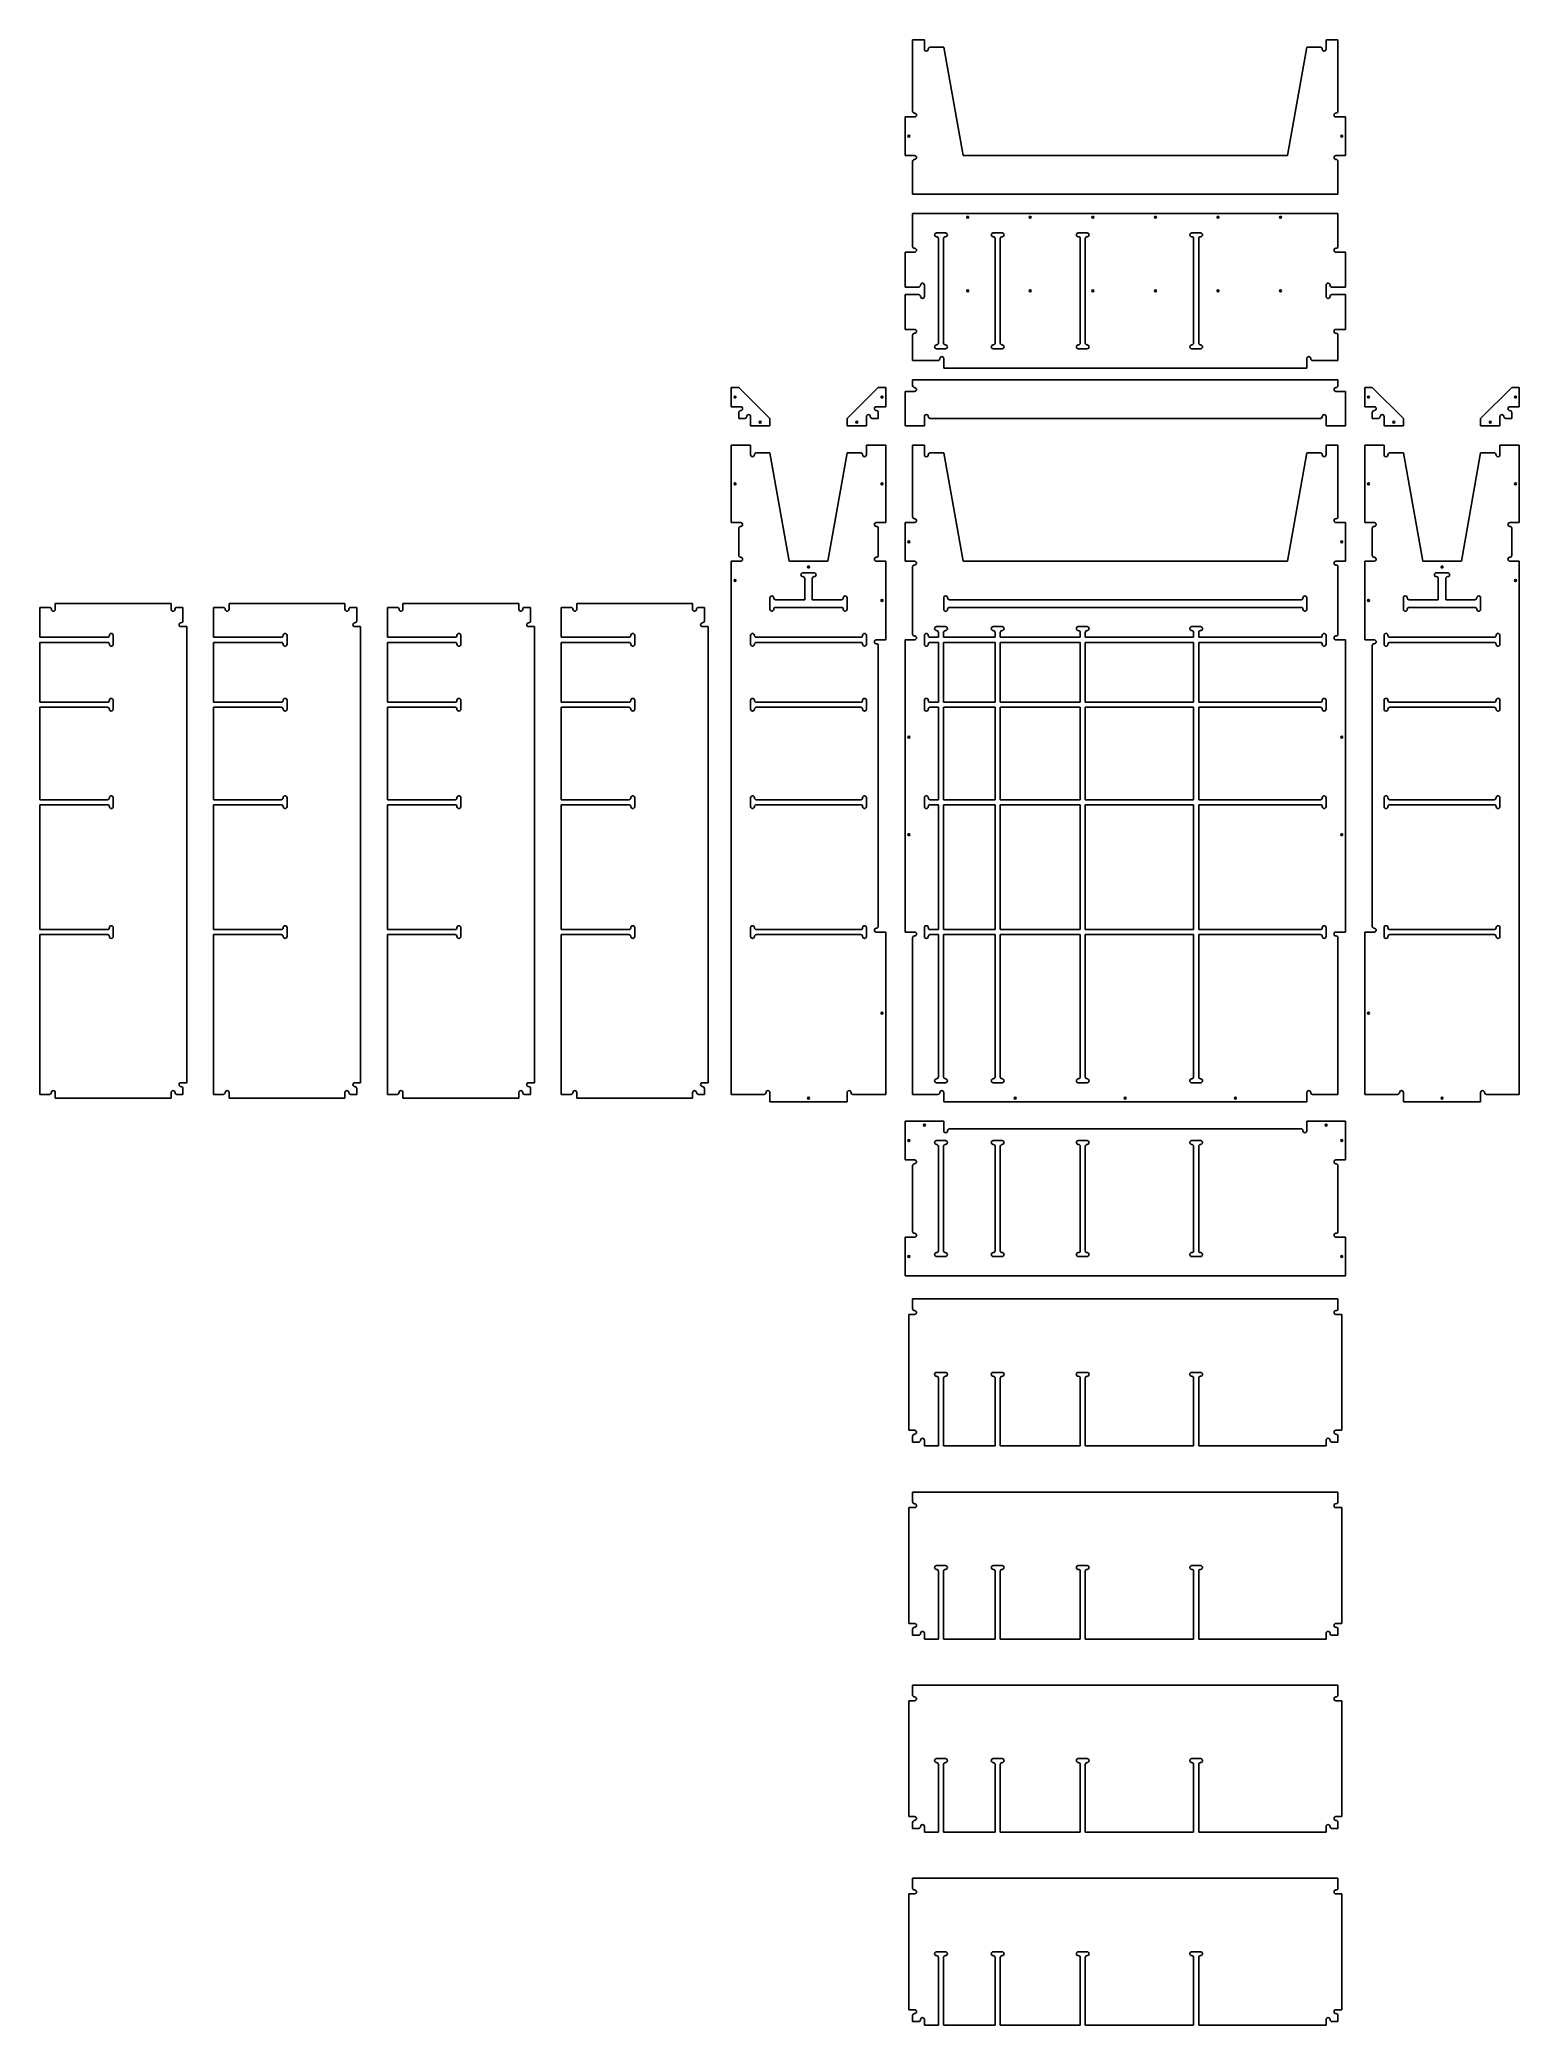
# Model space of a CAD drawing. Header units: metres. Extents: x -2240 to 1590, y -2390 to 2750.
import ezdxf

# ---------------------------------------------------------------- set-up
doc = ezdxf.new("R2010")
doc.units = ezdxf.units.M

msp = doc.modelspace()

# ---------------------------------------------------------------- linework, layer by layer
at = {"layer": 'Dowel Holes'}
for centre in [(9.75, 2500), (1130.25, 2500), (162, 2290.25), (324, 2290.25), (486, 2290.25), (648, 2290.25), (810, 2290.25), (972, 2290.25), (162, 2100), (324, 2100), (486, 2100), (648, 2100), (810, 2100), (972, 2100), (-440.25, 1825), (-59.75, 1825), (1199.75, 1825), (1580.25, 1825), (-375, 1759.75), (-125, 1759.75), (1265, 1759.75), (1515, 1759.75), (-440.25, 1600), (-59.75, 1600), (1199.75, 1600), (1580.25, 1600), (9.75, 1450), (1130.25, 1450), (-440.25, 1350), (-250, 1385), (1390, 1385), (1580.25, 1350), (-59.75, 1298.2167), (1199.75, 1298.2167), (9.75, 944.23334), (1130.25, 944.23334), (9.75, 692.0333), (1130.25, 692.0333), (-59.75, 229.66675), (1199.75, 229.66675), (-250, 9.75), (285, 9.75), (570, 9.75), (855, 9.75), (1390, 9.75), (9.75, -100), (50, -59.75), (1090, -59.75), (1130.25, -100), (9.75, -400), (1130.25, -400)]:
    msp.add_circle(centre, 2.5, dxfattribs=at)
at = {"layer": 'Inside Cut'}
for p, q in [((-264.75, 1370), (-235.25, 1370)), ((-259.75, 1300), (-259.75, 1355)), ((-240.25, 1355), (-240.25, 1300)), ((1375.25, 1370), (1404.75, 1370)), ((1380.25, 1300), (1380.25, 1355)), ((1399.75, 1355), (1399.75, 1300)), ((-350, 1275.5), (-350, 1305)), ((-335, 1300), (-259.75, 1300)), ((-240.25, 1300), (-165, 1300)), ((-150, 1305), (-150, 1275.5)), ((100, 1275.5), (100, 1305)), ((115, 1300), (1025, 1300)), ((1040, 1305), (1040, 1275.5)), ((1290, 1275.5), (1290, 1305)), ((1305, 1300), (1380.25, 1300)), ((1399.75, 1300), (1475, 1300)), ((1490, 1305), (1490, 1275.5)), ((-165, 1280.5), (-335, 1280.5)), ((1025, 1280.5), (115, 1280.5)), ((1475, 1280.5), (1305, 1280.5))]:
    msp.add_line(p, q, dxfattribs=at)
for centre, start, end in [((-264.75, 1365), 90, 270), ((-264.75, 1355), 0, 90), ((-235.25, 1355), 90, 180), ((-235.25, 1365), -90, 90), ((1375.25, 1365), 90, 270), ((1375.25, 1355), 0, 90), ((1404.75, 1355), 90, 180), ((1404.75, 1365), -90, 90), ((-345, 1305), 0, 180), ((-335, 1305), 180, 270), ((-165, 1305), -90, 0), ((-155, 1305), 0, 180), ((105, 1305), 0, 180), ((115, 1305), 180, 270), ((1025, 1305), -90, 0), ((1035, 1305), 0, 180), ((1295, 1305), 0, 180), ((1305, 1305), 180, 270), ((1475, 1305), -90, 0), ((1485, 1305), 0, 180), ((-345, 1275.5), 180, 360), ((-335, 1275.5), 90, 180), ((-165, 1275.5), 0, 90), ((-155, 1275.5), 180, 360), ((105, 1275.5), 180, 360), ((115, 1275.5), 90, 180), ((1025, 1275.5), 0, 90), ((1035, 1275.5), 180, 360), ((1295, 1275.5), 180, 360), ((1305, 1275.5), 90, 180), ((1475, 1275.5), 0, 90), ((1485, 1275.5), 180, 360)]:
    msp.add_arc(centre, 5, start, end, dxfattribs=at)
at = {"layer": 'Outside Cut'}
for p, q in [((19.5, 2565), (19.5, 2750)), ((19.5, 2750), (50, 2750)), ((50, 2750), (50, 2725.5)), ((65, 2730.5), (100, 2730.5)), ((100, 2730.5), (150, 2450)), ((990, 2450), (1040, 2730.5)), ((1075, 2730.5), (1040, 2730.5)), ((1090, 2750), (1090, 2725.5)), ((1120.5, 2750), (1090, 2750)), ((1120.5, 2750), (1120.5, 2565)), ((0, 2450), (0, 2550)), ((0, 2550), (24.5, 2550)), ((1115.5, 2550), (1140, 2550)), ((1140, 2550), (1140, 2450)), ((24.5, 2450), (0, 2450)), ((19.5, 2350), (19.5, 2435)), ((150, 2450), (990, 2450)), ((1140, 2450), (1115.5, 2450)), ((1120.5, 2435), (1120.5, 2350)), ((1120.5, 2350), (19.5, 2350)), ((19.5, 2215), (19.5, 2300)), ((19.5, 2300), (1120.5, 2300)), ((1120.5, 2300), (1120.5, 2215)), ((0, 2109.75), (0, 2200)), ((0, 2200), (24.5, 2200)), ((1115.5, 2200), (1140, 2200)), ((1140, 2200), (1140, 2109.75)), ((35, 2109.75), (0, 2109.75)), ((50, 2085.25), (50, 2114.75)), ((1090, 2114.75), (1090, 2085.25)), ((1140, 2109.75), (1105, 2109.75)), ((0, 2000), (0, 2090.25)), ((0, 2090.25), (35, 2090.25)), ((1105, 2090.25), (1140, 2090.25)), ((1140, 2090.25), (1140, 2000)), ((24.5, 2000), (0, 2000)), ((19.5, 1919.5), (19.5, 1985)), ((1140, 2000), (1115.5, 2000)), ((1120.5, 1985), (1120.5, 1919.5)), ((85, 1919.5), (19.5, 1919.5)), ((100, 1900), (100, 1924.5)), ((1040, 1924.5), (1040, 1900)), ((1120.5, 1919.5), (1055, 1919.5)), ((19.5, 1854.5), (19.5, 1869.5)), ((19.5, 1869.5), (1120.5, 1869.5)), ((1040, 1900), (100, 1900)), ((1120.5, 1869.5), (1120.5, 1854.5)), ((-450, 1800), (-450, 1850)), ((-450, 1850), (-430.5, 1850)), ((-425.5, 1800), (-450, 1800)), ((-430.5, 1850), (-350, 1769.5)), ((-150, 1769.5), (-69.5, 1850)), ((-50, 1800), (-74.5, 1800)), ((-69.5, 1850), (-50, 1850)), ((-50, 1850), (-50, 1800)), ((0, 1750), (0, 1839.5)), ((0, 1839.5), (24.5, 1839.5)), ((1115.5, 1839.5), (1140, 1839.5)), ((1140, 1839.5), (1140, 1750)), ((1190, 1800), (1190, 1850)), ((1190, 1850), (1209.5, 1850)), ((1214.5, 1800), (1190, 1800)), ((1209.5, 1850), (1290, 1769.5)), ((1490, 1769.5), (1570.5, 1850)), ((1590, 1800), (1565.5, 1800)), ((1570.5, 1850), (1590, 1850)), ((1590, 1850), (1590, 1800)), ((-430.5, 1769.5), (-430.5, 1785)), ((-415, 1769.5), (-430.5, 1769.5)), ((-400, 1750), (-400, 1774.5)), ((-350, 1750), (-400, 1750)), ((-350, 1769.5), (-350, 1750)), ((-150, 1750), (-150, 1769.5)), ((-100, 1750), (-150, 1750)), ((-100, 1774.5), (-100, 1750)), ((-69.5, 1769.5), (-85, 1769.5)), ((-69.5, 1785), (-69.5, 1769.5)), ((50, 1750), (0, 1750)), ((50, 1774.5), (50, 1750)), ((1075, 1769.5), (65, 1769.5)), ((1090, 1750), (1090, 1774.5)), ((1140, 1750), (1090, 1750)), ((1209.5, 1769.5), (1209.5, 1785)), ((1225, 1769.5), (1209.5, 1769.5)), ((1240, 1750), (1240, 1774.5)), ((1290, 1750), (1240, 1750)), ((1290, 1769.5), (1290, 1750)), ((1490, 1750), (1490, 1769.5)), ((1540, 1750), (1490, 1750)), ((1540, 1774.5), (1540, 1750)), ((1570.5, 1769.5), (1555, 1769.5)), ((1570.5, 1785), (1570.5, 1769.5)), ((-450, 1700), (-450, 1500)), ((-450, 1700), (-400, 1700)), ((-400, 1700), (-400, 1675.5)), ((-100, 1675.5), (-100, 1700)), ((-100, 1700), (-50, 1700)), ((-50, 1700), (-50, 1500)), ((19.5, 1515), (19.5, 1700)), ((19.5, 1700), (50, 1700)), ((50, 1700), (50, 1675.5)), ((1090, 1700), (1090, 1675.5)), ((1120.5, 1700), (1090, 1700)), ((1120.5, 1700), (1120.5, 1515)), ((1190, 1700), (1190, 1500)), ((1190, 1700), (1240, 1700)), ((1240, 1700), (1240, 1675.5)), ((1540, 1675.5), (1540, 1700)), ((1540, 1700), (1590, 1700)), ((1590, 1700), (1590, 1500)), ((-385, 1680.5), (-350, 1680.5)), ((-350, 1680.5), (-300, 1400)), ((-200, 1400), (-150, 1680.5)), ((-150, 1680.5), (-115, 1680.5)), ((65, 1680.5), (100, 1680.5)), ((100, 1680.5), (150, 1400)), ((990, 1400), (1040, 1680.5)), ((1075, 1680.5), (1040, 1680.5)), ((1255, 1680.5), (1290, 1680.5)), ((1290, 1680.5), (1340, 1400)), ((1440, 1400), (1490, 1680.5)), ((1490, 1680.5), (1525, 1680.5)), ((-450, 1500), (-425.5, 1500)), ((-50, 1500), (-74.5, 1500)), ((0, 1400), (0, 1500)), ((0, 1500), (24.5, 1500)), ((1115.5, 1500), (1140, 1500)), ((1140, 1500), (1140, 1400)), ((1190, 1500), (1214.5, 1500)), ((1590, 1500), (1565.5, 1500)), ((-430.5, 1485), (-430.5, 1415)), ((-69.5, 1485), (-69.5, 1415)), ((1209.5, 1485), (1209.5, 1415)), ((1570.5, 1485), (1570.5, 1415)), ((-450, 1400), (-425.5, 1400)), ((-450, 1400), (-450, 19.5)), ((-300, 1400), (-200, 1400)), ((-50, 1400), (-74.5, 1400)), ((-50, 1400), (-50, 1196.4333)), ((24.5, 1400), (0, 1400)), ((150, 1400), (990, 1400)), ((1140, 1400), (1115.5, 1400)), ((1190, 1400), (1214.5, 1400)), ((1190, 1400), (1190, 1196.4333)), ((1340, 1400), (1440, 1400)), ((1590, 1400), (1565.5, 1400)), ((1590, 1400), (1590, 19.5)), ((19.5, 1385), (19.5, 1211.4333)), ((1120.5, 1385), (1120.5, 1211.4333)), ((-2200, 1275.5), (-2200, 1290.25)), ((-2200, 1290.25), (-1900, 1290.25)), ((-1900, 1290.25), (-1900, 1275.5)), ((-1750, 1275.5), (-1750, 1290.25)), ((-1750, 1290.25), (-1450, 1290.25)), ((-1450, 1290.25), (-1450, 1275.5)), ((-1300, 1275.5), (-1300, 1290.25)), ((-1300, 1290.25), (-1000, 1290.25)), ((-1000, 1290.25), (-1000, 1275.5)), ((-850, 1275.5), (-850, 1290.25)), ((-850, 1290.25), (-550, 1290.25)), ((-550, 1290.25), (-550, 1275.5)), ((-2240.25, 1280.5), (-2215, 1280.5)), ((-2240.25, 1280.5), (-2240.25, 1202.9333)), ((-1885, 1280.5), (-1869.5, 1280.5)), ((-1869.5, 1280.5), (-1869.5, 1245.5)), ((-1790.25, 1280.5), (-1765, 1280.5)), ((-1790.25, 1280.5), (-1790.25, 1202.9333)), ((-1435, 1280.5), (-1419.5, 1280.5)), ((-1419.5, 1280.5), (-1419.5, 1245.5)), ((-1340.25, 1280.5), (-1315, 1280.5)), ((-1340.25, 1280.5), (-1340.25, 1202.9333)), ((-985, 1280.5), (-969.5, 1280.5)), ((-969.5, 1280.5), (-969.5, 1245.5)), ((-890.25, 1280.5), (-865, 1280.5)), ((-890.25, 1280.5), (-890.25, 1202.9333)), ((-535, 1280.5), (-519.5, 1280.5)), ((-519.5, 1280.5), (-519.5, 1245.5)), ((-2240.25, 1202.9333), (-2065, 1202.9333)), ((-2240.25, 1189.9333), (-2065, 1189.9333)), ((-2240.25, 1189.9333), (-2240.25, 1034.8)), ((-2050, 1184.9333), (-2050, 1207.9333)), ((-1874.5, 1230.5), (-1859.75, 1230.5)), ((-1859.75, 1230.5), (-1859.75, 50)), ((-1790.25, 1202.9333), (-1615, 1202.9333)), ((-1790.25, 1189.9333), (-1615, 1189.9333)), ((-1790.25, 1189.9333), (-1790.25, 1034.8)), ((-1600, 1184.9333), (-1600, 1207.9333)), ((-1424.5, 1230.5), (-1409.75, 1230.5)), ((-1409.75, 1230.5), (-1409.75, 50)), ((-1340.25, 1202.9333), (-1165, 1202.9333)), ((-1340.25, 1189.9333), (-1165, 1189.9333)), ((-1340.25, 1189.9333), (-1340.25, 1034.8)), ((-1150, 1184.9333), (-1150, 1207.9333)), ((-974.5, 1230.5), (-959.75, 1230.5)), ((-959.75, 1230.5), (-959.75, 50)), ((-890.25, 1202.9333), (-715, 1202.9333)), ((-890.25, 1189.9333), (-715, 1189.9333)), ((-890.25, 1189.9333), (-890.25, 1034.8)), ((-700, 1184.9333), (-700, 1207.9333)), ((-524.5, 1230.5), (-509.75, 1230.5)), ((-509.75, 1230.5), (-509.75, 50)), ((-50, 1196.4333), (-74.5, 1196.4333)), ((24.5, 1196.4333), (0, 1196.4333)), ((0, 1196.4333), (0, 439.83337)), ((1115.5, 1196.4333), (1140, 1196.4333)), ((1140, 1196.4333), (1140, 439.83337)), ((1190, 1196.4333), (1214.5, 1196.4333)), ((-69.5, 1181.4333), (-69.5, 454.83337)), ((1209.5, 1181.4333), (1209.5, 454.83337)), ((-2240.25, 1034.8), (-2065, 1034.8)), ((-2050, 1016.8), (-2050, 1039.8)), ((-1790.25, 1034.8), (-1615, 1034.8)), ((-1600, 1016.8), (-1600, 1039.8)), ((-1340.25, 1034.8), (-1165, 1034.8)), ((-1150, 1016.8), (-1150, 1039.8)), ((-890.25, 1034.8), (-715, 1034.8)), ((-700, 1016.8), (-700, 1039.8)), ((-2240.25, 1021.8), (-2065, 1021.8)), ((-2240.25, 1021.8), (-2240.25, 782.6)), ((-1790.25, 1021.8), (-1615, 1021.8)), ((-1790.25, 1021.8), (-1790.25, 782.6)), ((-1340.25, 1021.8), (-1165, 1021.8)), ((-1340.25, 1021.8), (-1340.25, 782.6)), ((-890.25, 1021.8), (-715, 1021.8)), ((-890.25, 1021.8), (-890.25, 782.6)), ((-2240.25, 782.6), (-2065, 782.6)), ((-2050, 764.6), (-2050, 787.6)), ((-1790.25, 782.6), (-1615, 782.6)), ((-1600, 764.6), (-1600, 787.6)), ((-1340.25, 782.6), (-1165, 782.6)), ((-1150, 764.6), (-1150, 787.6)), ((-890.25, 782.6), (-715, 782.6)), ((-700, 764.6), (-700, 787.6)), ((-2240.25, 769.6), (-2065, 769.6)), ((-2240.25, 769.6), (-2240.25, 446.33337)), ((-1790.25, 769.6), (-1615, 769.6)), ((-1790.25, 769.6), (-1790.25, 446.33337)), ((-1340.25, 769.6), (-1165, 769.6)), ((-1340.25, 769.6), (-1340.25, 446.33337)), ((-890.25, 769.6), (-715, 769.6)), ((-890.25, 769.6), (-890.25, 446.33337)), ((-2240.25, 446.33337), (-2065, 446.33337)), ((-2240.25, 433.33337), (-2065, 433.33337)), ((-2240.25, 433.33337), (-2240.25, 19.5)), ((-2050, 428.33337), (-2050, 451.33337)), ((-1790.25, 446.33337), (-1615, 446.33337)), ((-1790.25, 433.33337), (-1615, 433.33337)), ((-1790.25, 433.33337), (-1790.25, 19.5)), ((-1600, 428.33337), (-1600, 451.33337)), ((-1340.25, 446.33337), (-1165, 446.33337)), ((-1340.25, 433.33337), (-1165, 433.33337)), ((-1340.25, 433.33337), (-1340.25, 19.5)), ((-1150, 428.33337), (-1150, 451.33337)), ((-890.25, 446.33337), (-715, 446.33337)), ((-890.25, 433.33337), (-715, 433.33337)), ((-890.25, 433.33337), (-890.25, 19.5)), ((-700, 428.33337), (-700, 451.33337)), ((-74.5, 439.83337), (-50, 439.83337)), ((-50, 439.83337), (-50, 19.5)), ((0, 439.83337), (24.5, 439.83337)), ((19.5, 424.83337), (19.5, 19.5)), ((1140, 439.83337), (1115.5, 439.83337)), ((1120.5, 424.83337), (1120.5, 19.5)), ((1214.5, 439.83337), (1190, 439.83337)), ((1190, 439.83337), (1190, 19.5)), ((-2215, 19.5), (-2240.25, 19.5)), ((-2200, 9.75), (-2200, 24.5)), ((-1900, 9.75), (-2200, 9.75)), ((-1900, 24.5), (-1900, 9.75)), ((-1869.5, 19.5), (-1885, 19.5)), ((-1859.75, 50), (-1874.5, 50)), ((-1869.5, 35), (-1869.5, 19.5)), ((-1765, 19.5), (-1790.25, 19.5)), ((-1750, 9.75), (-1750, 24.5)), ((-1450, 9.75), (-1750, 9.75)), ((-1450, 24.5), (-1450, 9.75)), ((-1419.5, 19.5), (-1435, 19.5)), ((-1409.75, 50), (-1424.5, 50)), ((-1419.5, 35), (-1419.5, 19.5)), ((-1315, 19.5), (-1340.25, 19.5)), ((-1300, 9.75), (-1300, 24.5)), ((-1000, 9.75), (-1300, 9.75)), ((-1000, 24.5), (-1000, 9.75)), ((-969.5, 19.5), (-985, 19.5)), ((-959.75, 50), (-974.5, 50)), ((-969.5, 35), (-969.5, 19.5)), ((-865, 19.5), (-890.25, 19.5)), ((-850, 9.75), (-850, 24.5)), ((-550, 9.75), (-850, 9.75)), ((-550, 24.5), (-550, 9.75)), ((-519.5, 19.5), (-535, 19.5)), ((-509.75, 50), (-524.5, 50)), ((-519.5, 35), (-519.5, 19.5)), ((-450, 19.5), (-365, 19.5)), ((-350, 24.5), (-350, 0)), ((-350, 0), (-150, 0)), ((-150, 0), (-150, 24.5)), ((-135, 19.5), (-50, 19.5)), ((19.5, 19.5), (85, 19.5)), ((100, 24.5), (100, 0)), ((100, 0), (1040, 0)), ((1040, 0), (1040, 24.5)), ((1120.5, 19.5), (1055, 19.5)), ((1190, 19.5), (1275, 19.5)), ((1290, 24.5), (1290, 0)), ((1290, 0), (1490, 0)), ((1490, 0), (1490, 24.5)), ((1505, 19.5), (1590, 19.5)), ((0, -50), (100, -50)), ((0, -150), (0, -50)), ((100, -50), (100, -74.5)), ((1040, -74.5), (1040, -50)), ((1040, -50), (1140, -50)), ((1140, -50), (1140, -150)), ((115, -69.5), (1025, -69.5)), ((24.5, -150), (0, -150)), ((1140, -150), (1115.5, -150)), ((19.5, -335), (19.5, -165)), ((1120.5, -165), (1120.5, -335)), ((0, -450), (0, -350)), ((0, -350), (24.5, -350)), ((1115.5, -350), (1140, -350)), ((1140, -350), (1140, -450)), ((1140, -450), (0, -450)), ((19.5, -509.75), (1120.5, -509.75)), ((19.5, -509.75), (19.5, -535)), ((1120.5, -509.75), (1120.5, -535)), ((24.5, -550), (9.75, -550)), ((9.75, -550), (9.75, -850)), ((1115.5, -550), (1130.25, -550)), ((1130.25, -550), (1130.25, -850)), ((81.4, -700), (104.4, -700)), ((86.4, -715), (86.4, -890.25)), ((99.4, -715), (99.4, -890.25)), ((228.20001, -700), (251.20001, -700)), ((233.20001, -715), (233.20001, -890.25)), ((246.20001, -715), (246.20001, -890.25)), ((448.40002, -700), (471.40002, -700)), ((453.40002, -715), (453.40002, -890.25)), ((466.40002, -715), (466.40002, -890.25)), ((742, -700), (765, -700)), ((747, -715), (747, -890.25)), ((760, -715), (760, -890.25)), ((9.75, -850), (24.5, -850)), ((19.5, -865), (19.5, -880.5)), ((1130.25, -850), (1115.5, -850)), ((1120.5, -865), (1120.5, -880.5)), ((19.5, -880.5), (35, -880.5)), ((50, -875.5), (50, -890.25)), ((50, -890.25), (86.4, -890.25)), ((99.4, -890.25), (233.20001, -890.25)), ((246.20001, -890.25), (453.40002, -890.25)), ((466.40002, -890.25), (747, -890.25)), ((760, -890.25), (1090, -890.25)), ((1090, -875.5), (1090, -890.25)), ((1120.5, -880.5), (1105, -880.5)), ((19.5, -1009.75), (1120.5, -1009.75)), ((19.5, -1009.75), (19.5, -1035)), ((1120.5, -1009.75), (1120.5, -1035)), ((24.5, -1050), (9.75, -1050)), ((9.75, -1050), (9.75, -1350)), ((1115.5, -1050), (1130.25, -1050)), ((1130.25, -1050), (1130.25, -1350)), ((81.4, -1200), (104.4, -1200)), ((86.4, -1215), (86.4, -1390.25)), ((99.4, -1215), (99.4, -1390.25)), ((228.20001, -1200), (251.20001, -1200)), ((233.20001, -1215), (233.20001, -1390.25)), ((246.20001, -1215), (246.20001, -1390.25)), ((448.40002, -1200), (471.40002, -1200)), ((453.40002, -1215), (453.40002, -1390.25)), ((466.40002, -1215), (466.40002, -1390.25)), ((742, -1200), (765, -1200)), ((747, -1215), (747, -1390.25)), ((760, -1215), (760, -1390.25)), ((9.75, -1350), (24.5, -1350)), ((19.5, -1365), (19.5, -1380.5)), ((19.5, -1380.5), (35, -1380.5)), ((50, -1375.5), (50, -1390.25)), ((1090, -1375.5), (1090, -1390.25)), ((1120.5, -1380.5), (1105, -1380.5)), ((1130.25, -1350), (1115.5, -1350)), ((1120.5, -1365), (1120.5, -1380.5)), ((50, -1390.25), (86.4, -1390.25)), ((99.4, -1390.25), (233.20001, -1390.25)), ((246.20001, -1390.25), (453.40002, -1390.25)), ((466.40002, -1390.25), (747, -1390.25)), ((760, -1390.25), (1090, -1390.25)), ((19.5, -1509.75), (1120.5, -1509.75)), ((19.5, -1509.75), (19.5, -1535)), ((1120.5, -1509.75), (1120.5, -1535)), ((24.5, -1550), (9.75, -1550)), ((9.75, -1550), (9.75, -1850)), ((1115.5, -1550), (1130.25, -1550)), ((1130.25, -1550), (1130.25, -1850)), ((81.4, -1700), (104.4, -1700)), ((86.4, -1715), (86.4, -1890.25)), ((99.4, -1715), (99.4, -1890.25)), ((228.20001, -1700), (251.20001, -1700)), ((233.20001, -1715), (233.20001, -1890.25)), ((246.20001, -1715), (246.20001, -1890.25)), ((448.40002, -1700), (471.40002, -1700)), ((453.40002, -1715), (453.40002, -1890.25)), ((466.40002, -1715), (466.40002, -1890.25)), ((742, -1700), (765, -1700)), ((747, -1715), (747, -1890.25)), ((760, -1715), (760, -1890.25)), ((9.75, -1850), (24.5, -1850)), ((1130.25, -1850), (1115.5, -1850)), ((19.5, -1865), (19.5, -1880.5)), ((19.5, -1880.5), (35, -1880.5)), ((50, -1875.5), (50, -1890.25)), ((50, -1890.25), (86.4, -1890.25)), ((99.4, -1890.25), (233.20001, -1890.25)), ((246.20001, -1890.25), (453.40002, -1890.25)), ((466.40002, -1890.25), (747, -1890.25)), ((760, -1890.25), (1090, -1890.25)), ((1090, -1875.5), (1090, -1890.25)), ((1120.5, -1880.5), (1105, -1880.5)), ((1120.5, -1865), (1120.5, -1880.5)), ((24.5, -2050), (9.75, -2050)), ((9.75, -2050), (9.75, -2350)), ((19.5, -2009.75), (1120.5, -2009.75)), ((19.5, -2009.75), (19.5, -2035)), ((1115.5, -2050), (1130.25, -2050)), ((1120.5, -2009.75), (1120.5, -2035)), ((1130.25, -2050), (1130.25, -2350)), ((81.4, -2200), (104.4, -2200)), ((228.20001, -2200), (251.20001, -2200)), ((448.40002, -2200), (471.40002, -2200)), ((742, -2200), (765, -2200)), ((86.4, -2215), (86.4, -2390.25)), ((99.4, -2215), (99.4, -2390.25)), ((233.20001, -2215), (233.20001, -2390.25)), ((246.20001, -2215), (246.20001, -2390.25)), ((453.40002, -2215), (453.40002, -2390.25)), ((466.40002, -2215), (466.40002, -2390.25)), ((747, -2215), (747, -2390.25)), ((760, -2215), (760, -2390.25)), ((9.75, -2350), (24.5, -2350)), ((1130.25, -2350), (1115.5, -2350)), ((19.5, -2365), (19.5, -2380.5)), ((19.5, -2380.5), (35, -2380.5)), ((50, -2375.5), (50, -2390.25)), ((50, -2390.25), (86.4, -2390.25)), ((99.4, -2390.25), (233.20001, -2390.25)), ((246.20001, -2390.25), (453.40002, -2390.25)), ((466.40002, -2390.25), (747, -2390.25)), ((760, -2390.25), (1090, -2390.25)), ((1090, -2375.5), (1090, -2390.25)), ((1120.5, -2380.5), (1105, -2380.5)), ((1120.5, -2365), (1120.5, -2380.5))]:
    msp.add_line(p, q, dxfattribs=at)
for centre, start, end in [((55, 2725.5), 180, 360), ((65, 2725.5), 90, 180), ((1075, 2725.5), 0, 90), ((1085, 2725.5), 180, 360), ((24.5, 2565), 180, 270), ((24.5, 2555), -90, 90), ((1115.5, 2555), 90, 270), ((1115.5, 2565), -90, 0), ((24.5, 2435), 90, 180), ((24.5, 2445), -90, 90), ((1115.5, 2445), 90, 270), ((1115.5, 2435), 0, 90), ((24.5, 2215), 180, 270), ((1115.5, 2215), -90, 0), ((24.5, 2205), -90, 90), ((1115.5, 2205), 90, 270), ((35, 2114.75), -90, 0), ((45, 2114.75), 0, 180), ((1095, 2114.75), 0, 180), ((1105, 2114.75), 180, 270), ((35, 2085.25), 0, 90), ((45, 2085.25), 180, 360), ((1095, 2085.25), 180, 360), ((1105, 2085.25), 90, 180), ((24.5, 1985), 90, 180), ((24.5, 1995), -90, 90), ((1115.5, 1995), 90, 270), ((1115.5, 1985), 0, 90), ((85, 1924.5), -90, 0), ((95, 1924.5), 0, 180), ((1045, 1924.5), 0, 180), ((1055, 1924.5), 180, 270), ((24.5, 1854.5), 180, 270), ((1115.5, 1854.5), -90, 0), ((-425.5, 1795), 270, 450), ((-74.5, 1795), 90, 270), ((24.5, 1844.5), -90, 90), ((1115.5, 1844.5), 90, 270), ((1214.5, 1795), 270, 450), ((1565.5, 1795), 90, 270), ((-425.5, 1785), 90, 180), ((-415, 1774.5), 270, 360), ((-405, 1774.5), 0, 180), ((-95, 1774.5), 360, 540), ((-85, 1774.5), 180, 270), ((-74.5, 1785), 360, 450), ((55, 1774.5), 0, 180), ((65, 1774.5), 180, 270), ((1075, 1774.5), -90, 0), ((1085, 1774.5), 0, 180), ((1214.5, 1785), 90, 180), ((1225, 1774.5), 270, 360), ((1235, 1774.5), 0, 180), ((1545, 1774.5), 360, 540), ((1555, 1774.5), 180, 270), ((1565.5, 1785), 360, 450), ((-395, 1675.5), 180, 360), ((-385, 1675.5), 90, 180), ((-115, 1675.5), 0, 90), ((-105, 1675.5), 180, 360), ((55, 1675.5), 180, 360), ((65, 1675.5), 90, 180), ((1075, 1675.5), 0, 90), ((1085, 1675.5), 180, 360), ((1245, 1675.5), 180, 360), ((1255, 1675.5), 90, 180), ((1525, 1675.5), 0, 90), ((1535, 1675.5), 180, 360), ((-425.5, 1495), -90, 90), ((-74.5, 1495), 90, 270), ((24.5, 1515), 180, 270), ((24.5, 1505), -90, 90), ((1115.5, 1505), 90, 270), ((1115.5, 1515), -90, 0), ((1214.5, 1495), -90, 90), ((1565.5, 1495), 90, 270), ((-425.5, 1485), 90, 180), ((-74.5, 1485), 0, 90), ((1214.5, 1485), 90, 180), ((1565.5, 1485), 0, 90), ((-425.5, 1415), 180, 270), ((-425.5, 1405), -90, 90), ((-74.5, 1405), 90, 270), ((-74.5, 1415), -90, 0), ((24.5, 1385), 90, 180), ((24.5, 1395), -90, 90), ((1115.5, 1395), 90, 270), ((1115.5, 1385), 0, 90), ((1214.5, 1415), 180, 270), ((1214.5, 1405), -90, 90), ((1565.5, 1405), 90, 270), ((1565.5, 1415), -90, 0), ((-2215, 1275.5), 0, 90), ((-2205, 1275.5), 180, 360), ((-1895, 1275.5), 180, 360), ((-1885, 1275.5), 90, 180), ((-1874.5, 1235.5), 90, 270), ((-1874.5, 1245.5), -90, 0), ((-1765, 1275.5), 0, 90), ((-1755, 1275.5), 180, 360), ((-1445, 1275.5), 180, 360), ((-1435, 1275.5), 90, 180), ((-1424.5, 1235.5), 90, 270), ((-1424.5, 1245.5), -90, 0), ((-1315, 1275.5), 0, 90), ((-1305, 1275.5), 180, 360), ((-995, 1275.5), 180, 360), ((-985, 1275.5), 90, 180), ((-974.5, 1235.5), 90, 270), ((-974.5, 1245.5), -90, 0), ((-865, 1275.5), 0, 90), ((-855, 1275.5), 180, 360), ((-545, 1275.5), 180, 360), ((-535, 1275.5), 90, 180), ((-524.5, 1235.5), 90, 270), ((-524.5, 1245.5), -90, 0), ((-2065, 1207.9333), -90, 0), ((-2065, 1184.9333), 0, 90), ((-2055, 1207.9333), 0, 180), ((-2055, 1184.9333), 180, 360), ((-1615, 1207.9333), -90, 0), ((-1615, 1184.9333), 0, 90), ((-1605, 1207.9333), 0, 180), ((-1605, 1184.9333), 180, 360), ((-1165, 1207.9333), -90, 0), ((-1165, 1184.9333), 0, 90), ((-1155, 1207.9333), 0, 180), ((-1155, 1184.9333), 180, 360), ((-715, 1207.9333), -90, 0), ((-715, 1184.9333), 0, 90), ((-705, 1207.9333), 0, 180), ((-705, 1184.9333), 180, 360), ((-74.5, 1191.4333), 90, 270), ((-74.5, 1181.4333), 0, 90), ((24.5, 1211.4333), 180, 270), ((24.5, 1201.4333), -90, 90), ((1115.5, 1201.4333), 90, 270), ((1115.5, 1211.4333), -90, 0), ((1214.5, 1181.4333), 90, 180), ((1214.5, 1191.4333), -90, 90), ((-2065, 1039.8), -90, 0), ((-2055, 1039.8), 0, 180), ((-1615, 1039.8), -90, 0), ((-1605, 1039.8), 0, 180), ((-1165, 1039.8), -90, 0), ((-1155, 1039.8), 0, 180), ((-715, 1039.8), -90, 0), ((-705, 1039.8), 0, 180), ((-2065, 1016.8), 0, 90), ((-2055, 1016.8), 180, 360), ((-1615, 1016.8), 0, 90), ((-1605, 1016.8), 180, 360), ((-1165, 1016.8), 0, 90), ((-1155, 1016.8), 180, 360), ((-715, 1016.8), 0, 90), ((-705, 1016.8), 180, 360), ((-2065, 787.6), -90, 0), ((-2055, 787.6), 0, 180), ((-1615, 787.6), -90, 0), ((-1605, 787.6), 0, 180), ((-1165, 787.6), -90, 0), ((-1155, 787.6), 0, 180), ((-715, 787.6), -90, 0), ((-705, 787.6), 0, 180), ((-2065, 764.6), 0, 90), ((-2055, 764.6), 180, 360), ((-1615, 764.6), 0, 90), ((-1605, 764.6), 180, 360), ((-1165, 764.6), 0, 90), ((-1155, 764.6), 180, 360), ((-715, 764.6), 0, 90), ((-705, 764.6), 180, 360), ((-2065, 451.33337), -90, 0), ((-2065, 428.33337), 0, 90), ((-2055, 451.33337), 0, 180), ((-2055, 428.33337), 180, 360), ((-1615, 451.33337), -90, 0), ((-1615, 428.33337), 0, 90), ((-1605, 451.33337), 0, 180), ((-1605, 428.33337), 180, 360), ((-1165, 451.33337), -90, 0), ((-1165, 428.33337), 0, 90), ((-1155, 451.33337), 0, 180), ((-1155, 428.33337), 180, 360), ((-715, 451.33337), -90, 0), ((-715, 428.33337), 0, 90), ((-705, 451.33337), 0, 180), ((-705, 428.33337), 180, 360), ((-74.5, 444.83337), 90, 270), ((-74.5, 454.83337), -90, 0), ((24.5, 424.83337), 90, 180), ((24.5, 434.83337), -90, 90), ((1115.5, 434.83337), 90, 270), ((1115.5, 424.83337), 0, 90), ((1214.5, 454.83337), 180, 270), ((1214.5, 444.83337), -90, 90), ((-2215, 24.5), -90, 0), ((-2205, 24.5), 0, 180), ((-1895, 24.5), 0, 180), ((-1885, 24.5), 180, 270), ((-1874.5, 45), 90, 270), ((-1874.5, 35), 0, 90), ((-1765, 24.5), -90, 0), ((-1755, 24.5), 0, 180), ((-1445, 24.5), 0, 180), ((-1435, 24.5), 180, 270), ((-1424.5, 45), 90, 270), ((-1424.5, 35), 0, 90), ((-1315, 24.5), -90, 0), ((-1305, 24.5), 0, 180), ((-995, 24.5), 0, 180), ((-985, 24.5), 180, 270), ((-974.5, 45), 90, 270), ((-974.5, 35), 0, 90), ((-865, 24.5), -90, 0), ((-855, 24.5), 0, 180), ((-545, 24.5), 0, 180), ((-535, 24.5), 180, 270), ((-524.5, 45), 90, 270), ((-524.5, 35), 0, 90), ((-365, 24.5), -90, 0), ((-355, 24.5), 0, 180), ((-145, 24.5), 0, 180), ((-135, 24.5), 180, 270), ((85, 24.5), -90, 0), ((95, 24.5), 0, 180), ((1045, 24.5), 0, 180), ((1055, 24.5), 180, 270), ((1275, 24.5), -90, 0), ((1285, 24.5), 0, 180), ((1495, 24.5), 0, 180), ((1505, 24.5), 180, 270), ((105, -74.5), 180, 360), ((115, -74.5), 90, 180), ((1025, -74.5), 0, 90), ((1035, -74.5), 180, 360), ((24.5, -155), -90, 90), ((1115.5, -155), 90, 270), ((24.5, -165), 90, 180), ((1115.5, -165), 0, 90), ((24.5, -335), 180, 270), ((24.5, -345), -90, 90), ((1115.5, -345), 90, 270), ((1115.5, -335), -90, 0), ((24.5, -535), 180, 270), ((24.5, -545), -90, 90), ((1115.5, -545), 90, 270), ((1115.5, -535), -90, 0), ((81.4, -705), 90, 270), ((81.4, -715), 0, 90), ((104.4, -715), 90, 180), ((104.4, -705), -90, 90), ((228.20001, -705), 90, 270), ((228.20001, -715), 0, 90), ((251.20001, -715), 90, 180), ((251.20001, -705), -90, 90), ((448.40002, -705), 90, 270), ((448.40002, -715), 0, 90), ((471.40002, -715), 90, 180), ((471.40002, -705), -90, 90), ((742, -705), 90, 270), ((742, -715), 0, 90), ((765, -715), 90, 180), ((765, -705), -90, 90), ((24.5, -865), 90, 180), ((24.5, -855), -90, 90), ((45, -875.5), 0, 180), ((1095, -875.5), 0, 180), ((1115.5, -855), 90, 270), ((1115.5, -865), 0, 90), ((35, -875.5), -90, 0), ((1105, -875.5), 180, 270), ((24.5, -1035), 180, 270), ((24.5, -1045), -90, 90), ((1115.5, -1045), 90, 270), ((1115.5, -1035), -90, 0), ((81.4, -1205), 90, 270), ((81.4, -1215), 0, 90), ((104.4, -1215), 90, 180), ((104.4, -1205), -90, 90), ((228.20001, -1205), 90, 270), ((228.20001, -1215), 0, 90), ((251.20001, -1215), 90, 180), ((251.20001, -1205), -90, 90), ((448.40002, -1205), 90, 270), ((448.40002, -1215), 0, 90), ((471.40002, -1215), 90, 180), ((471.40002, -1205), -90, 90), ((742, -1205), 90, 270), ((742, -1215), 0, 90), ((765, -1215), 90, 180), ((765, -1205), -90, 90), ((24.5, -1365), 90, 180), ((24.5, -1355), -90, 90), ((35, -1375.5), -90, 0), ((45, -1375.5), 0, 180), ((1095, -1375.5), 0, 180), ((1105, -1375.5), 180, 270), ((1115.5, -1355), 90, 270), ((1115.5, -1365), 0, 90), ((24.5, -1535), 180, 270), ((24.5, -1545), -90, 90), ((1115.5, -1545), 90, 270), ((1115.5, -1535), -90, 0), ((81.4, -1705), 90, 270), ((81.4, -1715), 0, 90), ((104.4, -1715), 90, 180), ((104.4, -1705), -90, 90), ((228.20001, -1705), 90, 270), ((228.20001, -1715), 0, 90), ((251.20001, -1715), 90, 180), ((251.20001, -1705), -90, 90), ((448.40002, -1705), 90, 270), ((448.40002, -1715), 0, 90), ((471.40002, -1715), 90, 180), ((471.40002, -1705), -90, 90), ((742, -1705), 90, 270), ((742, -1715), 0, 90), ((765, -1715), 90, 180), ((765, -1705), -90, 90), ((24.5, -1855), -90, 90), ((1115.5, -1855), 90, 270), ((24.5, -1865), 90, 180), ((35, -1875.5), -90, 0), ((45, -1875.5), 0, 180), ((1095, -1875.5), 0, 180), ((1105, -1875.5), 180, 270), ((1115.5, -1865), 0, 90), ((24.5, -2035), 180, 270), ((24.5, -2045), -90, 90), ((1115.5, -2045), 90, 270), ((1115.5, -2035), -90, 0), ((81.4, -2205), 90, 270), ((81.4, -2215), 0, 90), ((104.4, -2215), 90, 180), ((104.4, -2205), -90, 90), ((228.20001, -2205), 90, 270), ((228.20001, -2215), 0, 90), ((251.20001, -2215), 90, 180), ((251.20001, -2205), -90, 90), ((448.40002, -2205), 90, 270), ((448.40002, -2215), 0, 90), ((471.40002, -2215), 90, 180), ((471.40002, -2205), -90, 90), ((742, -2205), 90, 270), ((742, -2215), 0, 90), ((765, -2215), 90, 180), ((765, -2205), -90, 90), ((24.5, -2365), 90, 180), ((24.5, -2355), -90, 90), ((1115.5, -2355), 90, 270), ((1115.5, -2365), 0, 90), ((35, -2375.5), -90, 0), ((45, -2375.5), 0, 180), ((1095, -2375.5), 0, 180), ((1105, -2375.5), 180, 270)]:
    msp.add_arc(centre, 5, start, end, dxfattribs=at)
at = {"layer": 'Pocket Cut'}
for p, q in [((81.4, 2250), (104.4, 2250)), ((86.4, 1965), (86.4, 2235)), ((99.4, 1965), (99.4, 2235)), ((228.20001, 2250), (251.20001, 2250)), ((233.20001, 1965), (233.20001, 2235)), ((246.20001, 1965), (246.20001, 2235)), ((448.40002, 2250), (471.40002, 2250)), ((453.40002, 1965), (453.40002, 2235)), ((466.40002, 1965), (466.40002, 2235)), ((742, 2250), (765, 2250)), ((747, 1965), (747, 2235)), ((760, 1965), (760, 2235)), ((104.4, 1950), (81.4, 1950)), ((251.20001, 1950), (228.20001, 1950)), ((471.40002, 1950), (448.40002, 1950)), ((765, 1950), (742, 1950)), ((-400, 1184.9333), (-400, 1207.9333)), ((-115, 1202.9333), (-385, 1202.9333)), ((-115, 1189.9333), (-385, 1189.9333)), ((-100, 1207.9333), (-100, 1184.9333)), ((50, 1184.9333), (50, 1207.9333)), ((65, 1202.9333), (86.4, 1202.9333)), ((65, 1189.9333), (86.4, 1189.9333)), ((81.4, 1230.5), (104.4, 1230.5)), ((86.4, 1215.5), (86.4, 1202.9333)), ((86.4, 1034.8), (86.4, 1189.9333)), ((99.4, 1215.5), (99.4, 1202.9333)), ((99.4, 1202.9333), (233.20001, 1202.9333)), ((99.4, 1189.9333), (233.20001, 1189.9333)), ((99.4, 1034.8), (99.4, 1189.9333)), ((228.20001, 1230.5), (251.20001, 1230.5)), ((233.20001, 1215.5), (233.20001, 1202.9333)), ((233.20001, 1034.8), (233.20001, 1189.9333)), ((246.20001, 1215.5), (246.20001, 1202.9333)), ((246.20001, 1202.9333), (453.40002, 1202.9333)), ((246.20001, 1189.9333), (453.40002, 1189.9333)), ((246.20001, 1034.8), (246.20001, 1189.9333)), ((448.40002, 1230.5), (471.40002, 1230.5)), ((453.40002, 1215.5), (453.40002, 1202.9333)), ((453.40002, 1034.8), (453.40002, 1189.9333)), ((466.40002, 1215.5), (466.40002, 1202.9333)), ((466.40002, 1202.9333), (747, 1202.9333)), ((466.40002, 1189.9333), (747, 1189.9333)), ((466.40002, 1034.8), (466.40002, 1189.9333)), ((742, 1230.5), (765, 1230.5)), ((747, 1215.5), (747, 1202.9333)), ((747, 1034.8), (747, 1189.9333)), ((760, 1215.5), (760, 1202.9333)), ((760, 1202.9333), (1075, 1202.9333)), ((760, 1189.9333), (1075, 1189.9333)), ((760, 1034.8), (760, 1189.9333)), ((1090, 1184.9333), (1090, 1207.9333)), ((1240, 1184.9333), (1240, 1207.9333)), ((1255, 1202.9333), (1525, 1202.9333)), ((1255, 1189.9333), (1525, 1189.9333)), ((1540, 1207.9333), (1540, 1184.9333)), ((-400, 1016.80005), (-400, 1039.8)), ((-115, 1034.8), (-385, 1034.8)), ((-100, 1039.8), (-100, 1016.80005)), ((50, 1016.8), (50, 1039.8)), ((65, 1034.8), (86.4, 1034.8)), ((99.4, 1034.8), (233.20001, 1034.8)), ((246.20001, 1034.8), (453.40002, 1034.8)), ((466.40002, 1034.8), (747, 1034.8)), ((760, 1034.8), (1075, 1034.8)), ((1090, 1016.8), (1090, 1039.8)), ((1240, 1016.80005), (1240, 1039.8)), ((1255, 1034.8), (1525, 1034.8)), ((1540, 1039.8), (1540, 1016.80005)), ((-115, 1021.80005), (-385, 1021.80005)), ((65, 1021.8), (86.4, 1021.8)), ((86.4, 782.6), (86.4, 1021.8)), ((99.4, 1021.8), (233.20001, 1021.8)), ((99.4, 782.6), (99.4, 1021.8)), ((233.20001, 782.6), (233.20001, 1021.8)), ((246.20001, 1021.8), (453.40002, 1021.8)), ((246.20001, 782.6), (246.20001, 1021.8)), ((453.40002, 782.6), (453.40002, 1021.8)), ((466.40002, 1021.8), (747, 1021.8)), ((466.40002, 782.6), (466.40002, 1021.8)), ((747, 782.6), (747, 1021.8)), ((760, 1021.8), (1075, 1021.8)), ((760, 782.6), (760, 1021.8)), ((1255, 1021.80005), (1525, 1021.80005)), ((-400, 764.6), (-400, 787.6)), ((-115, 782.6), (-385, 782.6)), ((-100, 787.6), (-100, 764.6)), ((50, 764.6), (50, 787.6)), ((65, 782.6), (86.4, 782.6)), ((99.4, 782.6), (233.20001, 782.6)), ((246.20001, 782.6), (453.40002, 782.6)), ((466.40002, 782.6), (747, 782.6)), ((760, 782.6), (1075, 782.6)), ((1090, 764.6), (1090, 787.6)), ((1240, 764.6), (1240, 787.6)), ((1255, 782.6), (1525, 782.6)), ((1540, 787.6), (1540, 764.6)), ((-115, 769.6), (-385, 769.6)), ((65, 769.6), (86.4, 769.6)), ((86.4, 446.33337), (86.4, 769.6)), ((99.4, 769.6), (233.20001, 769.6)), ((99.4, 446.33337), (99.4, 769.6)), ((233.20001, 446.33337), (233.20001, 769.6)), ((246.20001, 769.6), (453.40002, 769.6)), ((246.20001, 446.33337), (246.20001, 769.6)), ((453.40002, 446.33337), (453.40002, 769.6)), ((466.40002, 769.6), (747, 769.6)), ((466.40002, 446.33337), (466.40002, 769.6)), ((747, 446.33337), (747, 769.6)), ((760, 769.6), (1075, 769.6)), ((760, 446.33337), (760, 769.6)), ((1255, 769.6), (1525, 769.6)), ((-400, 428.33337), (-400, 451.33337)), ((-115, 446.33337), (-385, 446.33337)), ((-115, 433.33337), (-385, 433.33337)), ((-100, 451.33337), (-100, 428.33337)), ((50, 428.33337), (50, 451.33337)), ((65, 446.33337), (86.4, 446.33337)), ((65, 433.33337), (86.4, 433.33337)), ((86.4, 65), (86.4, 433.33337)), ((99.4, 446.33337), (233.20001, 446.33337)), ((99.4, 433.33337), (233.20001, 433.33337)), ((99.4, 65), (99.4, 433.33337)), ((233.20001, 65), (233.20001, 433.33337)), ((246.20001, 446.33337), (453.40002, 446.33337)), ((246.20001, 433.33337), (453.40002, 433.33337)), ((246.20001, 65), (246.20001, 433.33337)), ((453.40002, 65), (453.40002, 433.33337)), ((466.40002, 446.33337), (747, 446.33337)), ((466.40002, 433.33337), (747, 433.33337)), ((466.40002, 65), (466.40002, 433.33337)), ((747, 65), (747, 433.33337)), ((760, 446.33337), (1075, 446.33337)), ((760, 433.33337), (1075, 433.33337)), ((760, 65), (760, 433.33337)), ((1090, 428.33337), (1090, 451.33337)), ((1240, 428.33337), (1240, 451.33337)), ((1255, 446.33337), (1525, 446.33337)), ((1255, 433.33337), (1525, 433.33337)), ((1540, 451.33337), (1540, 428.33337)), ((81.4, 50), (104.4, 50)), ((228.20001, 50), (251.20001, 50)), ((448.40002, 50), (471.40002, 50)), ((742, 50), (765, 50)), ((81.4, -100), (104.4, -100)), ((228.20001, -100), (251.20001, -100)), ((448.40002, -100), (471.40002, -100)), ((742, -100), (765, -100)), ((86.4, -115), (86.4, -385)), ((99.4, -115), (99.4, -385)), ((233.20001, -115), (233.20001, -385)), ((246.20001, -115), (246.20001, -385)), ((453.40002, -115), (453.40002, -385)), ((466.40002, -115), (466.40002, -385)), ((747, -115), (747, -385)), ((760, -115), (760, -385)), ((104.4, -400), (81.4, -400)), ((251.20001, -400), (228.20001, -400)), ((471.40002, -400), (448.40002, -400)), ((765, -400), (742, -400))]:
    msp.add_line(p, q, dxfattribs=at)
for centre, start, end in [((81.4, 2245), 90, 270), ((81.4, 2235), 360, 450), ((104.4, 2235), 90, 180), ((104.4, 2245), 270, 450), ((228.20001, 2245), 90, 270), ((228.20001, 2235), 360, 450), ((251.20001, 2235), 90, 180), ((251.20001, 2245), 270, 450), ((448.40002, 2245), 90, 270), ((448.40002, 2235), 360, 450), ((471.40002, 2235), 90, 180), ((471.40002, 2245), 270, 450), ((742, 2245), 90, 270), ((742, 2235), 360, 450), ((765, 2235), 90, 180), ((765, 2245), 270, 450), ((81.4, 1955), 90, 270), ((81.4, 1965), 270, 360), ((104.4, 1965), 180, 270), ((104.4, 1955), 270, 450), ((228.20001, 1955), 90, 270), ((228.20001, 1965), 270, 360), ((251.20001, 1965), 180, 270), ((251.20001, 1955), 270, 450), ((448.40002, 1955), 90, 270), ((448.40002, 1965), 270, 360), ((471.40002, 1965), 180, 270), ((471.40002, 1955), 270, 450), ((742, 1955), 90, 270), ((742, 1965), 270, 360), ((765, 1965), 180, 270), ((765, 1955), 270, 450), ((-395, 1207.9333), 0, 179.99998), ((-395, 1184.9333), -180, 0), ((-385, 1207.9333), -180, -90), ((-385, 1184.9333), 90, 179.99998), ((-115, 1207.9333), -90, 0), ((-115, 1184.9333), 0, 90), ((-105, 1207.9333), 0, 179.99998), ((-105, 1184.9333), -180, 0), ((55, 1207.9333), 0, 180), ((55, 1184.9333), 180, 360), ((65, 1207.9333), 180, 270), ((65, 1184.9333), 90, 180), ((81.4, 1225.5), 90, 270), ((81.4, 1215.5), 0, 90), ((104.4, 1215.5), 90, 180), ((104.4, 1225.5), -90, 90), ((228.20001, 1225.5), 90, 270), ((228.20001, 1215.5), 0, 90), ((251.20001, 1215.5), 90, 180), ((251.20001, 1225.5), -90, 90), ((448.40002, 1225.5), 90, 270), ((448.40002, 1215.5), 0, 90), ((471.40002, 1215.5), 90, 180), ((471.40002, 1225.5), -90, 90), ((742, 1225.5), 90, 270), ((742, 1215.5), 0, 90), ((765, 1215.5), 90, 180), ((765, 1225.5), -90, 90), ((1075, 1207.9333), -90, 0), ((1075, 1184.9333), 0, 90), ((1085, 1207.9333), 0, 180), ((1085, 1184.9333), 180, 360), ((1245, 1207.9333), 0, 180), ((1245, 1184.9333), 180, 360), ((1255, 1207.9333), 180, 270), ((1255, 1184.9333), 90, 180), ((1525, 1207.9333), 270, 360), ((1525, 1184.9333), 0, 90), ((1535, 1207.9333), 0, 180), ((1535, 1184.9333), 180, 360), ((-395, 1039.8), 0, 179.99998), ((-385, 1039.8), -180, -90), ((-115, 1039.8), -90, 0), ((-105, 1039.8), 0, 179.99998), ((55, 1039.8), 0, 180), ((65, 1039.8), 180, 270), ((1075, 1039.8), -90, 0), ((1085, 1039.8), 0, 180), ((1245, 1039.8), 0, 180), ((1255, 1039.8), 180, 270), ((1525, 1039.8), 270, 360), ((1535, 1039.8), 0, 180), ((-395, 1016.80005), -180, 0), ((-385, 1016.80005), 90, 179.99998), ((-115, 1016.80005), 0, 90), ((-105, 1016.80005), -180, 0), ((55, 1016.8), 180, 360), ((65, 1016.8), 90, 180), ((1075, 1016.8), 0, 90), ((1085, 1016.8), 180, 360), ((1245, 1016.80005), 180, 360), ((1255, 1016.80005), 90, 180), ((1525, 1016.80005), 0, 90), ((1535, 1016.80005), 180, 360), ((-395, 787.6), 0, 179.99998), ((-385, 787.6), -180, -90), ((-115, 787.6), -90, 0), ((-105, 787.6), 0, 179.99998), ((55, 787.6), 0, 180), ((65, 787.6), 180, 270), ((1075, 787.6), -90, 0), ((1085, 787.6), 0, 180), ((1245, 787.6), 0, 180), ((1255, 787.6), 180, 270), ((1525, 787.6), 270, 360), ((1535, 787.6), 0, 180), ((-395, 764.6), -180, 0), ((-385, 764.6), 90, 179.99998), ((-115, 764.6), 0, 90), ((-105, 764.6), -180, 0), ((55, 764.6), 180, 360), ((65, 764.6), 90, 180), ((1075, 764.6), 0, 90), ((1085, 764.6), 180, 360), ((1245, 764.6), 180, 360), ((1255, 764.6), 90, 180), ((1525, 764.6), 0, 90), ((1535, 764.6), 180, 360), ((-395, 451.33337), 0, 179.99998), ((-395, 428.33337), -180, 0), ((-385, 451.33337), -180, -90), ((-385, 428.33337), 90, 179.99998), ((-115, 451.33337), -90, 0), ((-115, 428.33337), 0, 90), ((-105, 451.33337), 0, 179.99998), ((-105, 428.33337), -180, 0), ((55, 451.33337), 0, 180), ((55, 428.33337), 180, 360), ((65, 451.33337), 180, 270), ((65, 428.33337), 90, 180), ((1075, 451.33337), -90, 0), ((1075, 428.33337), 0, 90), ((1085, 451.33337), 0, 180), ((1085, 428.33337), 180, 360), ((1245, 451.33337), 0, 180), ((1245, 428.33337), 180, 360), ((1255, 451.33337), 180, 270), ((1255, 428.33337), 90, 180), ((1525, 451.33337), 270, 360), ((1525, 428.33337), 0, 90), ((1535, 451.33337), 0, 180), ((1535, 428.33337), 180, 360), ((81.4, 55), 90, 270), ((81.4, 65), -90, 0), ((104.4, 65), 180, 270), ((104.4, 55), -90, 90), ((228.20001, 55), 90, 270), ((228.20001, 65), -90, 0), ((251.20001, 65), 180, 270), ((251.20001, 55), -90, 90), ((448.40002, 55), 90, 270), ((448.40002, 65), -90, 0), ((471.40002, 65), 180, 270), ((471.40002, 55), -90, 90), ((742, 55), 90, 270), ((742, 65), -90, 0), ((765, 65), 180, 270), ((765, 55), -90, 90), ((81.4, -105), 90, 270), ((104.4, -105), -90, 90), ((228.20001, -105), 90, 270), ((251.20001, -105), -90, 90), ((448.40002, -105), 90, 270), ((471.40002, -105), -90, 90), ((742, -105), 90, 270), ((765, -105), -90, 90), ((81.4, -115), 0, 90), ((104.4, -115), 90, 180), ((228.20001, -115), 0, 90), ((251.20001, -115), 90, 180), ((448.40002, -115), 0, 90), ((471.40002, -115), 90, 180), ((742, -115), 0, 90), ((765, -115), 90, 180), ((81.4, -395), 90, 270), ((81.4, -385), -90, 0), ((104.4, -385), 180, 270), ((104.4, -395), -90, 90), ((228.20001, -395), 90, 270), ((228.20001, -385), -90, 0), ((251.20001, -385), 180, 270), ((251.20001, -395), -90, 90), ((448.40002, -395), 90, 270), ((448.40002, -385), -90, 0), ((471.40002, -385), 180, 270), ((471.40002, -395), -90, 90), ((742, -395), 90, 270), ((742, -385), -90, 0), ((765, -385), 180, 270), ((765, -395), -90, 90)]:
    msp.add_arc(centre, 5, start, end, dxfattribs=at)

doc.saveas('drawing.dxf')
